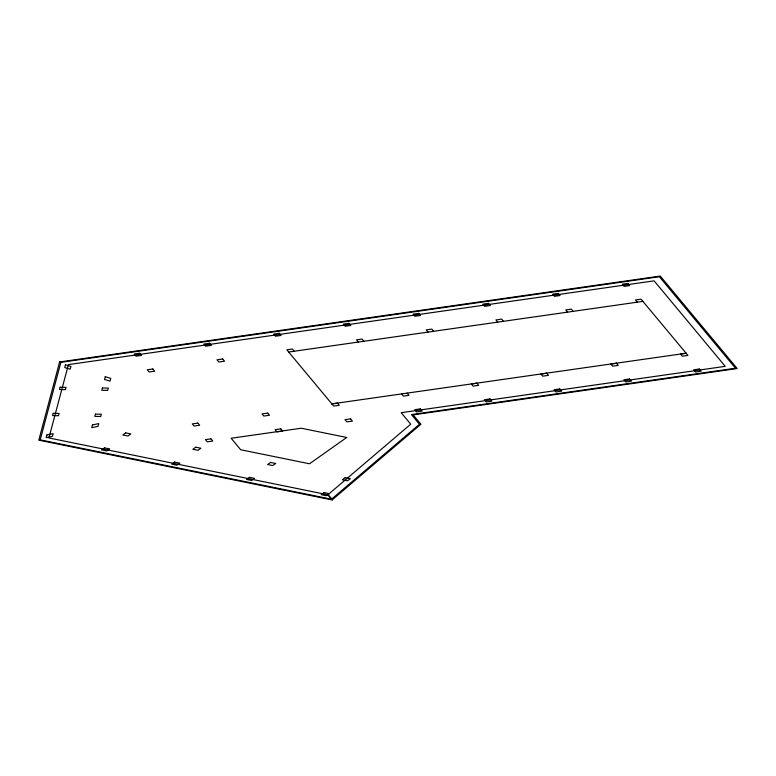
<?xml version="1.0" encoding="UTF-8"?>
<svg xmlns="http://www.w3.org/2000/svg" width="776" height="776" viewBox="0 0 776 776"><rect width="100%" height="100%" fill="white"/><g stroke="black" fill="none" stroke-linecap="round" stroke-linejoin="round"><path stroke-width="1.16" d="M327.86 494.797L410.727 424.181L401.173 412.696L725.25 366.35L654.11 280.844L68.424 364.604L48.898 437.955L327.86 494.797L332.312 499.754M288.633 352.032L643.052 301.35M331.788 403.898L686.197 353.216M331.905 403.927L337.482 403.122L339.267 405.276L333.69 406.071L286.819 349.821L292.397 349.025L294.23 351.227M686.139 353.264L680.562 354.06L682.346 356.213L687.924 355.408L641.054 299.167L635.476 299.963L637.309 302.165M327.938 494.729L332.4 499.686M573.173 311.331L571.349 309.129L565.772 309.934L567.605 312.127M503.478 321.303L501.645 319.101L495.932 319.916L497.765 322.118M433.639 331.284L431.805 329.092L426.228 329.887L428.061 332.089M407.167 393.131L408.991 395.333L403.423 396.129L401.59 393.927M363.934 341.256L362.101 339.054L356.524 339.859L358.357 342.051M65.417 364.778L64.767 367.562L70.131 369.192L70.965 366.447L65.417 364.778M46.851 434.958L46.153 437.693L52.448 436.335L53.146 433.6L46.851 434.958M92.451 424.947L91.752 427.683L98.048 426.325L98.746 423.589L92.451 424.947M105.255 376.767L104.556 379.493L110.056 381.113L110.755 378.378L105.255 376.767M60.14 387.214L59.548 389.533L65.446 389.659L66.047 387.34L60.14 387.214M102.403 387.99L101.811 390.299L107.709 390.435L108.31 388.116L102.403 387.99M59.616 361.965L38.8 440.167L332.109 499.938L420.912 424.259L413.123 414.888L737.2 368.542L660.26 276.062L59.616 361.965M60.867 362.334L40.226 439.856L331.507 499.21L419.476 424.249L411.435 414.578L735.512 368.231L659.387 276.741L60.867 362.334M53.195 413.327L52.555 415.596L58.462 415.723L59.102 413.453L53.195 413.327M95.458 414.103L94.817 416.373L100.725 416.499L101.365 414.229L95.458 414.103M125.664 432.901L122.783 434.977L127.953 436.005L130.834 433.939L125.664 432.901M174.639 462.089L171.748 464.164L176.918 465.193L179.848 463.175L174.639 462.089M195.746 447.209L192.865 449.275L198.035 450.313L200.916 448.237L195.746 447.209M249.397 477.347L246.506 479.413L251.676 480.451L254.567 478.375L249.397 477.347M275.645 463.485L272.764 465.561L267.594 464.523L270.611 462.438L275.645 463.485M324.048 492.605L321.167 494.671L326.337 495.709L329.218 493.633L324.048 492.605M345.204 477.676L342.323 479.743L347.357 480.8L350.374 478.705L345.204 477.676M346.688 437.48L309.517 463.776L240.706 449.76L231.141 438.256L301.292 428.226L346.688 437.48M104.547 447.878L101.627 449.905L106.797 450.934L109.717 448.916L104.547 447.878M139.748 353.235L134.18 354.031L135.965 356.174L141.542 355.379L139.748 353.235M209.588 343.244L203.884 344.059L205.669 346.212L211.382 345.388L209.588 343.244M279.292 333.273L273.715 334.078L275.499 336.221L281.077 335.426L279.292 333.273M348.996 323.311L343.419 324.106L345.213 326.25L350.781 325.454L348.996 323.311M418.7 313.339L413.123 314.135L414.908 316.288L420.485 315.483L418.7 313.339M488.54 303.348L482.827 304.163L484.612 306.316L490.325 305.501L488.54 303.348M558.245 293.386L552.667 294.182L554.452 296.325L560.029 295.53L558.245 293.386M627.949 283.415L622.371 284.21L624.156 286.363L629.734 285.558L627.949 283.415M152.853 368.978L147.285 369.783L149.108 371.976L154.686 371.18L152.853 368.978M222.693 358.997L216.989 359.812L218.813 362.014L224.526 361.199L222.693 358.997M197.87 423.095L192.302 423.89L194.087 426.034L199.655 425.238L197.87 423.095M267.71 413.104L261.997 413.918L263.791 416.062L269.495 415.247L267.71 413.104M476.891 383.189L471.313 383.984L473.098 386.138L478.676 385.332L476.891 383.189M546.663 373.207L540.95 374.022L542.734 376.176L548.448 375.361L546.663 373.207M616.435 363.236L610.857 364.031L612.642 366.175L618.22 365.38L616.435 363.236M210.975 438.838L205.407 439.643L207.231 441.835L212.808 441.04L210.975 438.838M280.815 428.856L275.102 429.671L276.935 431.873L282.648 431.049L280.815 428.856M350.587 418.875L345.01 419.67L346.843 421.872L352.42 421.077L350.587 418.875M420.291 408.904L414.714 409.709L416.547 411.901L422.125 411.105L420.291 408.904M489.995 398.942L484.418 399.737L486.251 401.939L491.829 401.134L489.995 398.942M559.768 388.96L554.054 389.775L555.888 391.977L561.591 391.162L559.768 388.96M629.54 378.979L623.962 379.784L625.795 381.976L631.363 381.181L629.54 378.979M699.244 369.017L693.666 369.812L695.49 372.014L701.067 371.219L699.244 369.017"/></g></svg>
